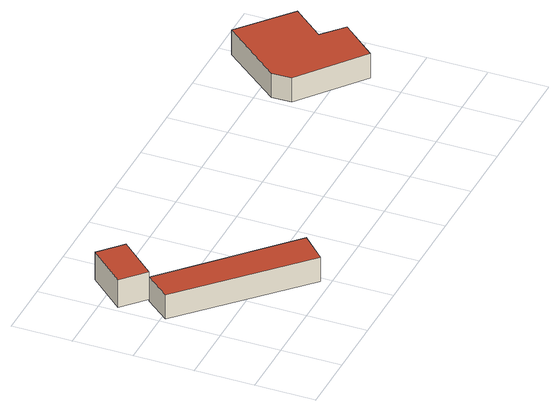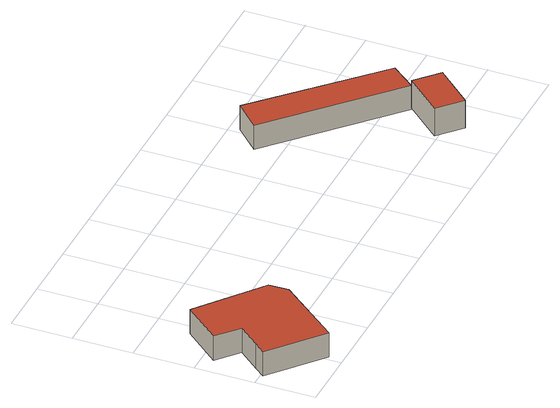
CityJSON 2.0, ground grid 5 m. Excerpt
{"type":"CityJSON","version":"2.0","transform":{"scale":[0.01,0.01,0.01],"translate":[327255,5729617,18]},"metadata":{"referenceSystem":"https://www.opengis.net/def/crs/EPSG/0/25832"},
"CityObjects":{
"building1":{"type":"Building","attributes":{"Geometrietyp2DReferenz":"3000","Gemeindeschluessel":"05170048","function":"31001_2723","roofType":"1000","measuredHeight":2.54},"address":[{"country":"Germany","locality":"Wesel","thoroughfareNumber":"6","thoroughfareName":"Böckersche Straße"}],"geometry":[{"type":"Solid","lod":"2","boundaries":[[[[0,1,2,3]],[[4,5,1,0]],[[6,7,5,4]],[[3,2,7,6]],[[4,0,3,6]],[[1,5,7,2]]]],"semantics":{"surfaces":[{"type":"WallSurface"},{"type":"RoofSurface"},{"type":"GroundSurface"}],"values":[[0,0,0,0,1,2]]}}]},
"building2":{"type":"Building","attributes":{"Geometrietyp2DReferenz":"3000","Gemeindeschluessel":"05170048","function":"31001_2723","roofType":"1000","measuredHeight":2.21},"address":[{"country":"Germany","locality":"Wesel","thoroughfareNumber":"6","thoroughfareName":"Böckersche Straße"}],"geometry":[{"type":"Solid","lod":"2","boundaries":[[[[8,9,10,11]],[[12,13,9,8]],[[14,15,13,12]],[[11,10,15,14]],[[12,8,11,14]],[[9,13,15,10]]]],"semantics":{"surfaces":[{"type":"WallSurface"},{"type":"RoofSurface"},{"type":"GroundSurface"}],"values":[[0,0,0,0,1,2]]}}]},
"building3":{"type":"Building","attributes":{"Geometrietyp2DReferenz":"3000","Gemeindeschluessel":"05170048","function":"51009_1610","roofType":"1000","measuredHeight":2.24},"geometry":[{"type":"Solid","lod":"2","boundaries":[[[[16,17,18,19]],[[20,21,17,16]],[[22,23,21,20]],[[24,25,23,22]],[[26,27,25,24]],[[28,29,27,26]],[[30,31,29,28]],[[19,18,31,30]],[[28,26,24,22,20,16,19,30]],[[17,21,23,25,27,29,31,18]]]],"semantics":{"surfaces":[{"type":"WallSurface"},{"type":"RoofSurface"},{"type":"GroundSurface"}],"values":[[0,0,0,0,0,0,0,0,1,2]]}}]}
},
"vertices":[
[213,1174,307],[213,1174,53],[486,1477,53],[486,1477,307],[23,1348,307],[23,1348,53],[297,1651,307],[297,1651,53],
[1160,286,259],[1160,286,38],[213,1174,38],[213,1174,259],[962,84,259],[962,84,38],[44,966,259],[44,966,38],
[3895,1520,259],[3895,1520,36],[3469,1882,36],[3469,1882,259],[3822,1431,259],[3822,1431,36],[3672,1251,259],[3672,1251,36],[3850,1093,259],[3850,1093,36],[3593,794,259],[3593,794,36],[3064,1210,259],[3064,1210,36],[3059,1377,259],[3059,1377,36]
]}
